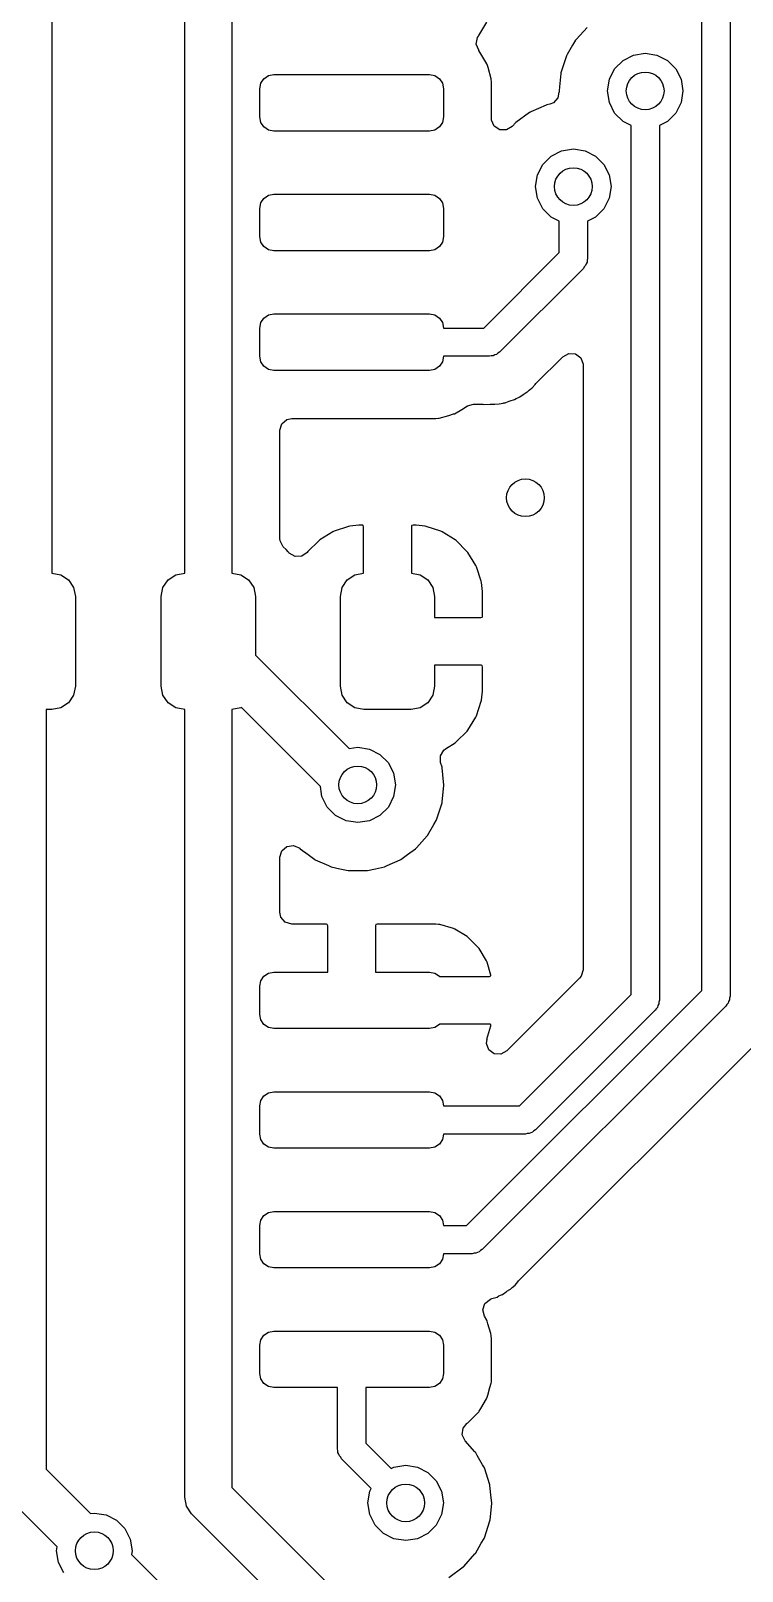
# Model space of a CAD drawing. Extents: x 51 to 243, y -135 to -54.
# Drawn here: x 166.97 to 174.51, y -110.96 to -94.61 of the extents above; entities that cross this region are included whole.
import ezdxf

# ---------------------------------------------------------------- set-up
doc = ezdxf.new("R2010")
doc.units = 0
doc.layers.add('BLACK', color=7, linetype='CONTINUOUS')

msp = doc.modelspace()

# ---------------------------------------------------------------- linework, layer by layer
at = {"layer": 'BLACK', "linetype": 'CONTINUOUS'}
for p, q in [((167.189, -87.212), (167.189, -100.367)), ((168.599, -100.367), (168.599, -87.212)), ((174.082, -104.797), (174.082, -88.4416)), ((174.382, -88.3795), (174.382, -104.859)), ((169.099, -92.987), (169.099, -100.367)), ((171.718, -94.6638), (171.803, -94.5206)), ((172.866, -94.576), (172.753, -94.7019)), ((171.69, -94.7531), (171.704, -94.6835)), ((171.716, -94.8175), (171.69, -94.7531)), ((171.704, -94.6835), (171.715, -94.6677)), ((171.715, -94.6677), (171.718, -94.6638)), ((171.718, -94.8202), (171.716, -94.8175)), ((171.803, -94.9634), (171.718, -94.8202)), ((172.712, -94.7661), (172.655, -94.8649)), ((172.743, -94.7131), (172.712, -94.7661)), ((172.753, -94.7019), (172.743, -94.7131)), ((171.805, -94.971), (171.803, -94.9634)), ((171.815, -95.0026), (171.805, -94.971)), ((171.805, -94.971), (171.805, -94.971)), ((172.647, -94.8784), (172.588, -95.0601)), ((172.655, -94.8649), (172.647, -94.8784)), ((173.158, -95.0149), (173.247, -94.9264)), ((173.247, -94.9264), (173.358, -94.8696)), ((173.358, -94.8696), (173.482, -94.85)), ((173.482, -94.85), (173.606, -94.8696)), ((173.606, -94.8696), (173.717, -94.9264)), ((173.717, -94.9264), (173.806, -95.0149)), ((169.405, -95.1696), (169.438, -95.1209)), ((169.438, -95.1209), (169.487, -95.0884)), ((169.487, -95.0884), (169.544, -95.077)), ((169.544, -95.077), (171.194, -95.077)), ((171.194, -95.077), (171.251, -95.0884)), ((171.251, -95.0884), (171.3, -95.1209)), ((171.3, -95.1209), (171.333, -95.1696)), ((171.85, -95.1232), (171.815, -95.0026)), ((171.85, -95.1296), (171.85, -95.1232)), ((171.852, -95.1509), (171.85, -95.1296)), ((171.85, -95.1296), (171.85, -95.1296)), ((172.588, -95.0666), (172.573, -95.2085)), ((172.588, -95.0601), (172.588, -95.0666)), ((172.588, -95.0666), (172.588, -95.0666)), ((173.082, -95.25), (173.102, -95.1264)), ((173.102, -95.1264), (173.158, -95.0149)), ((173.806, -95.0149), (173.862, -95.1264)), ((173.862, -95.1264), (173.882, -95.25)), ((169.394, -95.227), (169.405, -95.1696)), ((169.394, -95.527), (169.394, -95.227)), ((171.333, -95.1696), (171.344, -95.227)), ((171.344, -95.227), (171.344, -95.527)), ((171.852, -95.1605), (171.852, -95.1509)), ((171.852, -95.5435), (171.852, -95.1605)), ((172.567, -95.2632), (172.556, -95.3238)), ((172.569, -95.2632), (172.567, -95.2632)), ((172.573, -95.2085), (172.568, -95.25)), ((172.568, -95.25), (172.569, -95.2566)), ((172.569, -95.2566), (172.569, -95.2632)), ((173.102, -95.3736), (173.082, -95.25)), ((173.882, -95.25), (173.862, -95.3736)), ((172.263, -95.4749), (172.258, -95.4788)), ((172.269, -95.4722), (172.263, -95.4749)), ((172.432, -95.3999), (172.269, -95.4722)), ((172.269, -95.4722), (172.269, -95.4722)), ((172.438, -95.3972), (172.432, -95.3999)), ((172.432, -95.3999), (172.432, -95.3999)), ((172.47, -95.3904), (172.438, -95.3972)), ((172.508, -95.3757), (172.47, -95.3904)), ((172.556, -95.3238), (172.508, -95.3757)), ((173.158, -95.4851), (173.102, -95.3736)), ((173.862, -95.3736), (173.806, -95.4851)), ((169.405, -95.5844), (169.394, -95.527)), ((169.438, -95.6331), (169.405, -95.5844)), ((169.487, -95.6656), (169.438, -95.6331)), ((171.3, -95.6331), (171.251, -95.6656)), ((171.333, -95.5844), (171.3, -95.6331)), ((171.344, -95.527), (171.333, -95.5844)), ((171.853, -95.559), (171.852, -95.5435)), ((171.882, -95.6242), (171.853, -95.559)), ((171.941, -95.6637), (171.882, -95.6242)), ((172.072, -95.6278), (172.012, -95.665)), ((172.109, -95.5871), (172.072, -95.6278)), ((172.256, -95.4798), (172.109, -95.5871)), ((172.258, -95.4788), (172.256, -95.4798)), ((172.258, -95.4788), (172.258, -95.4788)), ((173.247, -95.5736), (173.158, -95.4851)), ((173.332, -95.617), (173.247, -95.5736)), ((173.332, -104.84), (173.332, -95.617)), ((173.717, -95.5736), (173.632, -95.617)), ((173.632, -95.617), (173.632, -104.902)), ((173.806, -95.4851), (173.717, -95.5736)), ((169.544, -95.677), (169.487, -95.6656)), ((171.194, -95.677), (169.544, -95.677)), ((171.251, -95.6656), (171.194, -95.677)), ((172.012, -95.665), (171.941, -95.6637)), ((172.396, -96.0309), (172.485, -95.9424)), ((172.485, -95.9424), (172.596, -95.8856)), ((172.596, -95.8856), (172.72, -95.866)), ((172.72, -95.866), (172.844, -95.8856)), ((172.844, -95.8856), (172.955, -95.9424)), ((172.955, -95.9424), (173.044, -96.0309)), ((172.34, -96.1424), (172.396, -96.0309)), ((173.044, -96.0309), (173.1, -96.1424)), ((172.32, -96.266), (172.34, -96.1424)), ((172.34, -96.3896), (172.32, -96.266)), ((173.1, -96.1424), (173.12, -96.266)), ((173.12, -96.266), (173.1, -96.3896)), ((169.394, -96.497), (169.405, -96.4396)), ((169.405, -96.4396), (169.438, -96.3909)), ((169.438, -96.3909), (169.487, -96.3584)), ((169.487, -96.3584), (169.544, -96.347)), ((169.544, -96.347), (171.194, -96.347)), ((171.194, -96.347), (171.251, -96.3584)), ((171.251, -96.3584), (171.3, -96.3909)), ((171.3, -96.3909), (171.333, -96.4396)), ((171.333, -96.4396), (171.344, -96.497)), ((172.396, -96.5011), (172.34, -96.3896)), ((173.1, -96.3896), (173.044, -96.5011)), ((169.394, -96.797), (169.394, -96.497)), ((171.344, -96.497), (171.344, -96.797)), ((172.485, -96.5896), (172.396, -96.5011)), ((172.57, -96.633), (172.485, -96.5896)), ((172.955, -96.5896), (172.87, -96.633)), ((173.044, -96.5011), (172.955, -96.5896)), ((172.57, -96.9659), (172.57, -96.633)), ((172.87, -96.633), (172.87, -97.028)), ((169.405, -96.8544), (169.394, -96.797)), ((169.438, -96.9031), (169.405, -96.8544)), ((169.487, -96.9356), (169.438, -96.9031)), ((169.544, -96.947), (169.487, -96.9356)), ((171.194, -96.947), (169.544, -96.947)), ((171.251, -96.9356), (171.194, -96.947)), ((171.3, -96.9031), (171.251, -96.9356)), ((171.333, -96.8544), (171.3, -96.9031)), ((171.344, -96.797), (171.333, -96.8544)), ((171.769, -97.767), (172.57, -96.9659)), ((172.85, -97.103), (172.836, -97.117)), ((172.855, -97.0839), (172.85, -97.103)), ((172.865, -97.0668), (172.855, -97.0839)), ((172.87, -97.028), (172.865, -97.0471)), ((172.865, -97.0471), (172.865, -97.0668)), ((172.826, -97.1341), (171.937, -98.0231)), ((172.836, -97.117), (172.826, -97.1341)), ((169.394, -97.767), (169.405, -97.7096)), ((169.405, -97.7096), (169.438, -97.6609)), ((169.438, -97.6609), (169.487, -97.6284)), ((169.487, -97.6284), (169.544, -97.617)), ((169.544, -97.617), (171.194, -97.617)), ((171.194, -97.617), (171.251, -97.6284)), ((171.251, -97.6284), (171.3, -97.6609)), ((171.3, -97.6609), (171.333, -97.7096)), ((171.333, -97.7096), (171.344, -97.767)), ((169.394, -98.067), (169.394, -97.767)), ((171.344, -97.767), (171.769, -97.767)), ((169.405, -98.1244), (169.394, -98.067)), ((171.344, -98.067), (171.333, -98.1244)), ((171.831, -98.067), (171.344, -98.067)), ((171.85, -98.0619), (171.831, -98.067)), ((171.87, -98.0619), (171.85, -98.0619)), ((171.887, -98.052), (171.87, -98.0619)), ((171.906, -98.0469), (171.887, -98.052)), ((171.92, -98.0329), (171.906, -98.0469)), ((171.937, -98.0231), (171.92, -98.0329)), ((172.323, -98.3565), (172.608, -98.0709)), ((172.608, -98.0709), (172.671, -98.0368)), ((172.671, -98.0368), (172.742, -98.0419)), ((172.742, -98.0419), (172.798, -98.0844)), ((172.798, -98.0844), (172.823, -98.151)), ((169.438, -98.1731), (169.405, -98.1244)), ((169.487, -98.2056), (169.438, -98.1731)), ((169.544, -98.217), (169.487, -98.2056)), ((171.194, -98.217), (169.544, -98.217)), ((171.251, -98.2056), (171.194, -98.217)), ((171.3, -98.1731), (171.251, -98.2056)), ((171.333, -98.1244), (171.3, -98.1731)), ((172.823, -98.151), (172.823, -98.1599)), ((172.823, -98.1599), (172.823, -104.577)), ((172.253, -98.4263), (172.268, -98.4134)), ((172.268, -98.4134), (172.279, -98.4055)), ((172.279, -98.4055), (172.285, -98.4008)), ((172.285, -98.4008), (172.315, -98.3652)), ((172.315, -98.3652), (172.323, -98.3565)), ((171.598, -98.593), (171.662, -98.5755)), ((171.662, -98.5755), (171.749, -98.5755)), ((171.749, -98.5755), (171.761, -98.5761)), ((171.761, -98.5761), (171.761, -98.5761)), ((171.761, -98.5761), (171.769, -98.5778)), ((171.769, -98.5778), (171.839, -98.5756)), ((171.839, -98.5756), (171.843, -98.5755)), ((171.843, -98.5755), (171.872, -98.5755)), ((171.872, -98.5755), (171.877, -98.5749)), ((171.877, -98.5749), (171.889, -98.574)), ((171.889, -98.574), (171.935, -98.5726)), ((171.935, -98.5726), (171.955, -98.5666)), ((171.955, -98.5666), (171.975, -98.5626)), ((171.975, -98.5626), (171.982, -98.5617)), ((171.982, -98.5617), (171.988, -98.5609)), ((171.988, -98.5609), (171.996, -98.5599)), ((171.988, -98.5609), (171.988, -98.5609)), ((171.996, -98.5599), (172.003, -98.557)), ((172.003, -98.557), (172.039, -98.5429)), ((172.003, -98.557), (172.003, -98.557)), ((172.039, -98.5429), (172.05, -98.539)), ((172.05, -98.539), (172.095, -98.5261)), ((172.095, -98.5261), (172.113, -98.5152)), ((172.113, -98.5152), (172.131, -98.5065)), ((172.131, -98.5065), (172.151, -98.4986)), ((172.151, -98.4986), (172.188, -98.4715)), ((172.188, -98.4715), (172.198, -98.465)), ((172.198, -98.465), (172.231, -98.4455)), ((172.231, -98.4455), (172.238, -98.4415)), ((172.231, -98.4455), (172.231, -98.4455)), ((172.238, -98.4415), (172.253, -98.4263)), ((169.628, -98.7834), (169.681, -98.7369)), ((169.681, -98.7369), (169.733, -98.7255)), ((169.733, -98.7255), (171.261, -98.7255)), ((171.261, -98.7255), (171.263, -98.7253)), ((171.263, -98.7253), (171.291, -98.7231)), ((171.263, -98.7253), (171.263, -98.7253)), ((171.291, -98.7231), (171.298, -98.7226)), ((171.291, -98.7231), (171.291, -98.7231)), ((171.298, -98.7226), (171.398, -98.6935)), ((171.398, -98.6935), (171.45, -98.6784)), ((171.45, -98.6784), (171.458, -98.6761)), ((171.45, -98.6784), (171.45, -98.6784)), ((171.458, -98.6761), (171.536, -98.63)), ((171.536, -98.63), (171.598, -98.593)), ((169.607, -98.8515), (169.628, -98.7834)), ((169.607, -100.001), (169.607, -98.8515)), ((170.336, -99.8721), (170.182, -99.9236)), ((170.35, -99.8693), (170.336, -99.8721)), ((170.445, -99.8593), (170.35, -99.8693)), ((170.452, -99.859), (170.445, -99.8593)), ((170.481, -99.859), (170.452, -99.859)), ((170.489, -99.8607), (170.481, -99.859)), ((170.491, -99.8619), (170.489, -99.8607)), ((170.495, -99.8771), (170.491, -99.8619)), ((170.495, -100.368), (170.495, -99.8771)), ((171.005, -99.8649), (171.003, -99.8725)), ((171.003, -99.8725), (171.003, -100.368)), ((171.006, -99.8635), (171.005, -99.8649)), ((171.021, -99.859), (171.006, -99.8635)), ((171.046, -99.859), (171.021, -99.859)), ((171.053, -99.8593), (171.046, -99.859)), ((171.147, -99.869), (171.053, -99.8593)), ((171.16, -99.8719), (171.147, -99.869)), ((171.315, -99.923), (171.16, -99.8719)), ((169.61, -100.027), (169.607, -100.001)), ((169.644, -100.09), (169.61, -100.027)), ((170.02, -100.024), (169.905, -100.139)), ((170.031, -100.015), (170.02, -100.024)), ((170.169, -99.9298), (170.031, -100.015)), ((170.182, -99.9236), (170.169, -99.9298)), ((171.328, -99.9292), (171.315, -99.923)), ((171.466, -100.014), (171.328, -99.9292)), ((171.477, -100.023), (171.466, -100.014)), ((171.592, -100.138), (171.477, -100.023)), ((169.673, -100.118), (169.644, -100.09)), ((169.697, -100.143), (169.673, -100.118)), ((169.701, -100.149), (169.697, -100.143)), ((169.708, -100.156), (169.701, -100.149)), ((169.769, -100.192), (169.708, -100.156)), ((169.84, -100.189), (169.769, -100.192)), ((169.898, -100.148), (169.84, -100.189)), ((169.905, -100.139), (169.898, -100.148)), ((171.601, -100.149), (171.592, -100.138)), ((171.686, -100.287), (171.601, -100.149)), ((167.189, -100.367), (167.285, -100.386)), ((168.503, -100.386), (168.599, -100.367)), ((169.099, -100.367), (169.195, -100.386)), ((170.403, -100.386), (170.495, -100.368)), ((171.003, -100.368), (171.095, -100.386)), ((171.692, -100.3), (171.686, -100.287)), ((171.744, -100.454), (171.692, -100.3)), ((167.285, -100.386), (167.366, -100.44)), ((167.366, -100.44), (167.42, -100.521)), ((167.42, -100.521), (167.439, -100.617)), ((168.349, -100.617), (168.368, -100.521)), ((168.368, -100.521), (168.422, -100.44)), ((168.422, -100.44), (168.503, -100.386)), ((169.195, -100.386), (169.276, -100.44)), ((169.276, -100.44), (169.33, -100.521)), ((169.33, -100.521), (169.349, -100.617)), ((170.249, -100.617), (170.268, -100.521)), ((170.268, -100.521), (170.322, -100.44)), ((170.322, -100.44), (170.403, -100.386)), ((171.095, -100.386), (171.176, -100.44)), ((171.176, -100.44), (171.23, -100.521)), ((171.23, -100.521), (171.249, -100.617)), ((171.747, -100.468), (171.744, -100.454)), ((171.757, -100.563), (171.747, -100.468)), ((167.439, -100.617), (167.439, -101.567)), ((168.349, -101.567), (168.349, -100.617)), ((169.349, -100.617), (169.349, -101.238)), ((170.249, -101.567), (170.249, -100.617)), ((171.249, -100.617), (171.249, -100.838)), ((171.757, -100.57), (171.757, -100.563)), ((171.757, -100.824), (171.757, -100.57)), ((171.249, -100.838), (171.739, -100.838)), ((171.739, -100.838), (171.754, -100.834)), ((171.754, -100.834), (171.755, -100.832)), ((171.755, -100.832), (171.757, -100.824)), ((169.349, -101.238), (170.341, -102.231)), ((171.743, -101.346), (171.249, -101.346)), ((171.249, -101.346), (171.249, -101.567)), ((171.751, -101.348), (171.743, -101.346)), ((171.753, -101.349), (171.751, -101.348)), ((171.757, -101.364), (171.753, -101.349)), ((171.757, -101.614), (171.757, -101.364)), ((167.42, -101.663), (167.366, -101.744)), ((167.439, -101.567), (167.42, -101.663)), ((168.368, -101.663), (168.349, -101.567)), ((168.422, -101.744), (168.368, -101.663)), ((170.268, -101.663), (170.249, -101.567)), ((170.322, -101.744), (170.268, -101.663)), ((171.23, -101.663), (171.176, -101.744)), ((171.249, -101.567), (171.23, -101.663)), ((171.747, -101.715), (171.757, -101.621)), ((171.757, -101.621), (171.757, -101.614)), ((167.189, -101.817), (167.128, -101.817)), ((167.128, -101.817), (167.128, -109.878)), ((167.285, -101.798), (167.189, -101.817)), ((167.366, -101.744), (167.285, -101.798)), ((168.503, -101.798), (168.422, -101.744)), ((168.599, -101.817), (168.503, -101.798)), ((168.599, -110.175), (168.599, -101.817)), ((169.195, -101.798), (169.099, -101.817)), ((169.099, -101.817), (169.099, -110.071)), ((169.199, -101.795), (169.195, -101.798)), ((170.037, -102.633), (169.199, -101.795)), ((170.403, -101.798), (170.322, -101.744)), ((170.499, -101.817), (170.403, -101.798)), ((170.999, -101.817), (170.499, -101.817)), ((171.095, -101.798), (170.999, -101.817)), ((171.176, -101.744), (171.095, -101.798)), ((171.693, -101.883), (171.744, -101.728)), ((171.744, -101.728), (171.747, -101.715)), ((171.602, -102.034), (171.687, -101.896)), ((171.687, -101.896), (171.693, -101.883)), ((171.365, -102.232), (171.467, -102.169)), ((171.467, -102.169), (171.478, -102.16)), ((171.478, -102.16), (171.593, -102.045)), ((171.593, -102.045), (171.602, -102.034)), ((170.341, -102.231), (170.434, -102.216)), ((170.434, -102.216), (170.558, -102.236)), ((170.558, -102.236), (170.669, -102.292)), ((170.669, -102.292), (170.758, -102.381)), ((171.31, -102.307), (171.346, -102.246)), ((171.312, -102.378), (171.31, -102.307)), ((171.346, -102.246), (171.365, -102.232)), ((170.758, -102.381), (170.814, -102.492)), ((170.814, -102.492), (170.834, -102.616)), ((171.328, -102.426), (171.312, -102.378)), ((171.328, -102.433), (171.328, -102.426)), ((171.344, -102.583), (171.328, -102.433)), ((171.328, -102.433), (171.328, -102.433)), ((170.054, -102.74), (170.037, -102.633)), ((170.834, -102.616), (170.814, -102.74)), ((171.328, -102.797), (171.347, -102.623)), ((171.348, -102.616), (171.344, -102.583)), ((171.347, -102.623), (171.348, -102.616)), ((170.11, -102.851), (170.054, -102.74)), ((170.814, -102.74), (170.758, -102.851)), ((171.269, -102.988), (171.328, -102.806)), ((171.328, -102.806), (171.328, -102.797)), ((170.199, -102.94), (170.11, -102.851)), ((170.31, -102.996), (170.199, -102.94)), ((170.434, -103.016), (170.31, -102.996)), ((170.558, -102.996), (170.434, -103.016)), ((170.669, -102.94), (170.558, -102.996)), ((170.758, -102.851), (170.669, -102.94)), ((171.24, -103.037), (171.265, -102.993)), ((171.265, -102.993), (171.269, -102.988)), ((171.265, -102.993), (171.265, -102.993)), ((171.057, -103.282), (171.169, -103.158)), ((171.169, -103.158), (171.173, -103.153)), ((171.169, -103.158), (171.169, -103.158)), ((171.173, -103.153), (171.24, -103.037)), ((169.607, -103.383), (169.628, -103.315)), ((169.628, -103.315), (169.681, -103.269)), ((169.681, -103.269), (169.751, -103.258)), ((169.751, -103.258), (169.818, -103.289)), ((169.818, -103.289), (169.818, -103.29)), ((169.818, -103.29), (169.823, -103.295)), ((169.823, -103.295), (169.907, -103.356)), ((170.961, -103.356), (171.045, -103.295)), ((171.045, -103.295), (171.057, -103.282)), ((169.607, -103.968), (169.607, -103.383)), ((169.907, -103.356), (169.965, -103.398)), ((169.965, -103.398), (169.977, -103.407)), ((169.977, -103.407), (169.983, -103.41)), ((169.983, -103.41), (169.983, -103.41)), ((169.983, -103.41), (170.123, -103.472)), ((170.123, -103.472), (170.152, -103.485)), ((170.152, -103.485), (170.245, -103.505)), ((170.623, -103.505), (170.716, -103.485)), ((170.716, -103.485), (170.745, -103.472)), ((170.745, -103.472), (170.885, -103.41)), ((170.885, -103.41), (170.891, -103.407)), ((170.885, -103.41), (170.885, -103.41)), ((170.891, -103.407), (170.903, -103.398)), ((170.903, -103.398), (170.961, -103.356)), ((170.245, -103.505), (170.332, -103.523)), ((170.332, -103.523), (170.332, -103.523)), ((170.332, -103.523), (170.339, -103.524)), ((170.339, -103.524), (170.529, -103.524)), ((170.529, -103.524), (170.536, -103.523)), ((170.536, -103.523), (170.623, -103.505)), ((170.536, -103.523), (170.536, -103.523)), ((169.619, -104.02), (169.607, -103.968)), ((169.665, -104.074), (169.619, -104.02)), ((169.733, -104.094), (169.665, -104.074)), ((170.101, -104.094), (169.733, -104.094)), ((170.109, -104.096), (170.101, -104.094)), ((170.111, -104.097), (170.109, -104.096)), ((170.115, -104.112), (170.111, -104.097)), ((170.115, -104.602), (170.115, -104.112)), ((170.625, -104.1), (170.623, -104.108)), ((170.623, -104.108), (170.623, -104.602)), ((170.626, -104.098), (170.625, -104.1)), ((170.641, -104.094), (170.626, -104.098)), ((171.258, -104.094), (170.641, -104.094)), ((171.263, -104.094), (171.258, -104.094)), ((171.291, -104.096), (171.263, -104.094)), ((171.304, -104.099), (171.291, -104.096)), ((171.45, -104.141), (171.304, -104.099)), ((171.464, -104.147), (171.45, -104.141)), ((171.594, -104.224), (171.464, -104.147)), ((171.606, -104.234), (171.594, -104.224)), ((171.712, -104.34), (171.606, -104.234)), ((171.722, -104.352), (171.712, -104.34)), ((171.799, -104.482), (171.722, -104.352)), ((169.438, -104.646), (169.487, -104.613)), ((169.487, -104.613), (169.544, -104.602)), ((169.544, -104.602), (170.115, -104.602)), ((170.623, -104.602), (171.194, -104.602)), ((171.194, -104.602), (171.251, -104.613)), ((171.251, -104.613), (171.3, -104.646)), ((171.805, -104.496), (171.799, -104.482)), ((171.846, -104.636), (171.805, -104.496)), ((172.823, -104.577), (172.803, -104.645)), ((169.394, -104.752), (169.405, -104.695)), ((169.394, -105.052), (169.394, -104.752)), ((169.405, -104.695), (169.438, -104.646)), ((171.3, -104.646), (171.301, -104.648)), ((171.301, -104.648), (171.831, -104.648)), ((171.831, -104.648), (171.844, -104.644)), ((171.844, -104.644), (171.846, -104.636)), ((172.787, -104.666), (172.013, -105.44)), ((172.803, -104.645), (172.787, -104.666)), ((171.586, -107.292), (174.082, -104.797)), ((172.15, -106.022), (173.332, -104.84)), ((173.617, -104.958), (173.612, -104.977)), ((173.627, -104.941), (173.617, -104.958)), ((173.632, -104.902), (173.627, -104.921)), ((173.627, -104.921), (173.627, -104.941)), ((174.347, -104.948), (174.338, -104.965)), ((174.361, -104.934), (174.347, -104.948)), ((174.367, -104.915), (174.361, -104.934)), ((174.376, -104.898), (174.367, -104.915)), ((174.382, -104.859), (174.376, -104.878)), ((174.376, -104.878), (174.376, -104.898)), ((169.405, -105.109), (169.394, -105.052)), ((169.438, -105.158), (169.405, -105.109)), ((174.338, -104.965), (171.754, -107.548)), ((173.588, -105.008), (172.318, -106.278)), ((173.598, -104.991), (173.588, -105.008)), ((173.612, -104.977), (173.598, -104.991)), ((169.487, -105.191), (169.438, -105.158)), ((169.544, -105.202), (169.487, -105.191)), ((171.194, -105.202), (169.544, -105.202)), ((171.251, -105.191), (171.194, -105.202)), ((171.3, -105.158), (171.251, -105.191)), ((171.301, -105.156), (171.3, -105.158)), ((171.837, -105.156), (171.301, -105.156)), ((171.803, -105.315), (171.844, -105.173)), ((171.844, -105.159), (171.837, -105.156)), ((171.844, -105.173), (171.844, -105.159)), ((171.798, -105.36), (171.805, -105.316)), ((171.823, -105.427), (171.798, -105.36)), ((171.805, -105.316), (171.803, -105.315)), ((171.879, -105.469), (171.823, -105.427)), ((172.013, -105.44), (171.95, -105.474)), ((172.14, -107.881), (174.639, -105.383)), ((171.95, -105.474), (171.879, -105.469)), ((169.405, -105.965), (169.438, -105.916)), ((169.438, -105.916), (169.487, -105.883)), ((169.487, -105.883), (169.544, -105.872)), ((169.544, -105.872), (171.194, -105.872)), ((171.194, -105.872), (171.251, -105.883)), ((171.251, -105.883), (171.3, -105.916)), ((171.3, -105.916), (171.333, -105.965)), ((169.394, -106.022), (169.405, -105.965)), ((169.394, -106.322), (169.394, -106.022)), ((171.333, -105.965), (171.344, -106.022)), ((171.344, -106.022), (172.15, -106.022)), ((169.405, -106.379), (169.394, -106.322)), ((169.438, -106.428), (169.405, -106.379)), ((169.487, -106.461), (169.438, -106.428)), ((171.3, -106.428), (171.251, -106.461)), ((171.333, -106.379), (171.3, -106.428)), ((171.344, -106.322), (171.333, -106.379)), ((172.212, -106.322), (171.344, -106.322)), ((172.231, -106.317), (172.212, -106.322)), ((172.251, -106.317), (172.231, -106.317)), ((172.268, -106.307), (172.251, -106.317)), ((172.287, -106.302), (172.268, -106.307)), ((172.301, -106.288), (172.287, -106.302)), ((172.318, -106.278), (172.301, -106.288)), ((169.544, -106.472), (169.487, -106.461)), ((171.194, -106.472), (169.544, -106.472)), ((171.251, -106.461), (171.194, -106.472)), ((169.394, -107.292), (169.405, -107.235)), ((169.405, -107.235), (169.438, -107.186)), ((169.438, -107.186), (169.487, -107.153)), ((169.487, -107.153), (169.544, -107.142)), ((169.544, -107.142), (171.194, -107.142)), ((171.194, -107.142), (171.251, -107.153)), ((171.251, -107.153), (171.3, -107.186)), ((171.3, -107.186), (171.333, -107.235)), ((171.333, -107.235), (171.344, -107.292)), ((169.394, -107.592), (169.394, -107.292)), ((171.344, -107.292), (171.586, -107.292)), ((171.723, -107.572), (171.704, -107.577)), ((171.737, -107.558), (171.723, -107.572)), ((171.754, -107.548), (171.737, -107.558)), ((169.405, -107.649), (169.394, -107.592)), ((169.438, -107.698), (169.405, -107.649)), ((169.487, -107.731), (169.438, -107.698)), ((169.544, -107.742), (169.487, -107.731)), ((171.251, -107.731), (171.194, -107.742)), ((171.3, -107.698), (171.251, -107.731)), ((171.333, -107.649), (171.3, -107.698)), ((171.344, -107.592), (171.333, -107.649)), ((171.648, -107.592), (171.344, -107.592)), ((171.667, -107.587), (171.648, -107.592)), ((171.687, -107.587), (171.667, -107.587)), ((171.704, -107.577), (171.687, -107.587)), ((171.194, -107.742), (169.544, -107.742)), ((172.103, -107.926), (172.132, -107.89)), ((172.132, -107.89), (172.14, -107.881)), ((171.856, -108.068), (171.868, -108.064)), ((171.868, -108.064), (171.912, -108.051)), ((171.912, -108.051), (171.93, -108.04)), ((171.93, -108.04), (171.948, -108.032)), ((171.948, -108.032), (171.968, -108.024)), ((171.968, -108.024), (172.006, -107.996)), ((172.006, -107.996), (172.015, -107.99)), ((172.015, -107.99), (172.048, -107.97)), ((172.048, -107.97), (172.055, -107.966)), ((172.048, -107.97), (172.048, -107.97)), ((172.055, -107.966), (172.07, -107.951)), ((172.07, -107.951), (172.085, -107.938)), ((172.085, -107.938), (172.088, -107.937)), ((172.088, -107.937), (172.103, -107.926)), ((171.76, -108.187), (171.783, -108.12)), ((171.778, -108.256), (171.76, -108.187)), ((171.783, -108.12), (171.84, -108.074)), ((171.84, -108.074), (171.856, -108.068)), ((171.803, -108.298), (171.778, -108.256)), ((171.805, -108.306), (171.803, -108.298)), ((171.814, -108.335), (171.805, -108.306)), ((171.805, -108.306), (171.805, -108.306)), ((171.844, -108.44), (171.814, -108.335)), ((169.394, -108.562), (169.405, -108.505)), ((169.405, -108.505), (169.438, -108.456)), ((169.438, -108.456), (169.487, -108.423)), ((169.487, -108.423), (169.544, -108.412)), ((169.544, -108.412), (171.194, -108.412)), ((171.194, -108.412), (171.251, -108.423)), ((171.251, -108.423), (171.3, -108.456)), ((171.3, -108.456), (171.333, -108.505)), ((171.333, -108.505), (171.344, -108.562)), ((171.85, -108.458), (171.844, -108.44)), ((171.85, -108.465), (171.85, -108.458)), ((171.852, -108.493), (171.85, -108.465)), ((171.85, -108.465), (171.85, -108.465)), ((171.852, -108.495), (171.852, -108.493)), ((171.852, -108.929), (171.852, -108.495)), ((169.394, -108.862), (169.394, -108.562)), ((171.344, -108.562), (171.344, -108.862)), ((169.405, -108.919), (169.394, -108.862)), ((171.344, -108.862), (171.333, -108.919)), ((169.438, -108.968), (169.405, -108.919)), ((169.487, -109.001), (169.438, -108.968)), ((169.544, -109.012), (169.487, -109.001)), ((170.219, -109.012), (169.544, -109.012)), ((170.219, -109.663), (170.219, -109.012)), ((171.194, -109.012), (170.519, -109.012)), ((170.519, -109.012), (170.519, -109.601)), ((171.251, -109.001), (171.194, -109.012)), ((171.3, -108.968), (171.251, -109.001)), ((171.333, -108.919), (171.3, -108.968)), ((171.812, -109.094), (171.836, -109.013)), ((171.836, -109.013), (171.85, -108.966)), ((171.85, -108.966), (171.851, -108.953)), ((171.851, -108.953), (171.852, -108.931)), ((171.852, -108.931), (171.852, -108.929)), ((171.852, -108.931), (171.852, -108.931)), ((171.739, -109.234), (171.799, -109.132)), ((171.799, -109.132), (171.803, -109.126)), ((171.803, -109.126), (171.812, -109.094)), ((171.601, -109.386), (171.718, -109.269)), ((171.718, -109.269), (171.722, -109.262)), ((171.722, -109.262), (171.739, -109.234)), ((171.722, -109.262), (171.722, -109.262)), ((171.542, -109.514), (171.55, -109.444)), ((171.572, -109.578), (171.542, -109.514)), ((171.55, -109.444), (171.589, -109.395)), ((171.589, -109.395), (171.594, -109.39)), ((171.594, -109.39), (171.601, -109.386)), ((170.224, -109.682), (170.219, -109.663)), ((170.224, -109.702), (170.224, -109.682)), ((170.519, -109.601), (170.789, -109.871)), ((171.677, -109.694), (171.572, -109.578)), ((171.681, -109.699), (171.677, -109.694)), ((171.701, -109.734), (171.681, -109.699)), ((170.234, -109.719), (170.224, -109.702)), ((170.239, -109.738), (170.234, -109.719)), ((170.253, -109.752), (170.239, -109.738)), ((170.263, -109.769), (170.253, -109.752)), ((170.577, -110.083), (170.263, -109.769)), ((170.789, -109.871), (170.818, -109.856)), ((170.818, -109.856), (170.942, -109.836)), ((170.942, -109.836), (171.066, -109.856)), ((171.066, -109.856), (171.177, -109.912)), ((171.757, -109.831), (171.701, -109.734)), ((171.777, -109.864), (171.757, -109.831)), ((167.128, -109.878), (167.6, -110.35)), ((171.177, -109.912), (171.266, -110.001)), ((171.266, -110.001), (171.322, -110.112)), ((171.836, -110.046), (171.777, -109.864)), ((167.246, -110.704), (166.701, -110.159)), ((168.618, -110.271), (168.599, -110.175)), ((169.099, -110.071), (172.582, -113.554)), ((170.542, -110.236), (170.562, -110.112)), ((170.562, -110.112), (170.577, -110.083)), ((171.322, -110.112), (171.342, -110.236)), ((171.836, -110.053), (171.836, -110.046)), ((171.85, -110.182), (171.836, -110.053)), ((171.836, -110.053), (171.836, -110.053)), ((171.856, -110.236), (171.85, -110.182)), ((167.6, -110.35), (167.64, -110.344)), ((167.64, -110.344), (167.764, -110.364)), ((168.672, -110.352), (168.618, -110.271)), ((172.155, -113.835), (168.672, -110.352)), ((170.562, -110.36), (170.542, -110.236)), ((171.342, -110.236), (171.322, -110.36)), ((171.837, -110.415), (171.855, -110.243)), ((171.855, -110.243), (171.856, -110.236)), ((167.764, -110.364), (167.875, -110.42)), ((167.875, -110.42), (167.964, -110.509)), ((167.964, -110.509), (168.02, -110.62)), ((170.618, -110.471), (170.562, -110.36)), ((170.707, -110.56), (170.618, -110.471)), ((171.266, -110.471), (171.177, -110.56)), ((171.322, -110.36), (171.266, -110.471)), ((171.777, -110.608), (171.836, -110.426)), ((171.836, -110.426), (171.837, -110.415)), ((168.02, -110.62), (168.04, -110.744)), ((170.818, -110.616), (170.707, -110.56)), ((170.942, -110.636), (170.818, -110.616)), ((171.066, -110.616), (170.942, -110.636)), ((171.177, -110.56), (171.066, -110.616)), ((171.681, -110.773), (171.744, -110.663)), ((171.744, -110.663), (171.773, -110.613)), ((171.773, -110.613), (171.777, -110.608)), ((171.773, -110.613), (171.773, -110.613)), ((167.24, -110.744), (167.246, -110.704)), ((167.26, -110.868), (167.24, -110.744)), ((168.04, -110.744), (168.034, -110.784)), ((168.034, -110.784), (170.672, -113.422)), ((171.558, -110.91), (171.677, -110.778)), ((171.677, -110.778), (171.681, -110.773)), ((171.677, -110.778), (171.677, -110.778)), ((167.316, -110.979), (167.26, -110.868)), ((171.399, -111.027), (171.553, -110.915)), ((171.553, -110.915), (171.558, -110.91))]:
    msp.add_line(p, q, dxfattribs=at)
at = {"layer": 'BLACK'}
for centre in [(173.482, -95.25), (172.72, -96.266), (172.212, -99.568), (170.434, -102.616), (170.942, -110.236), (167.64, -110.744)]:
    msp.add_circle(centre, 0.2, dxfattribs=at)

doc.saveas('drawing.dxf')
